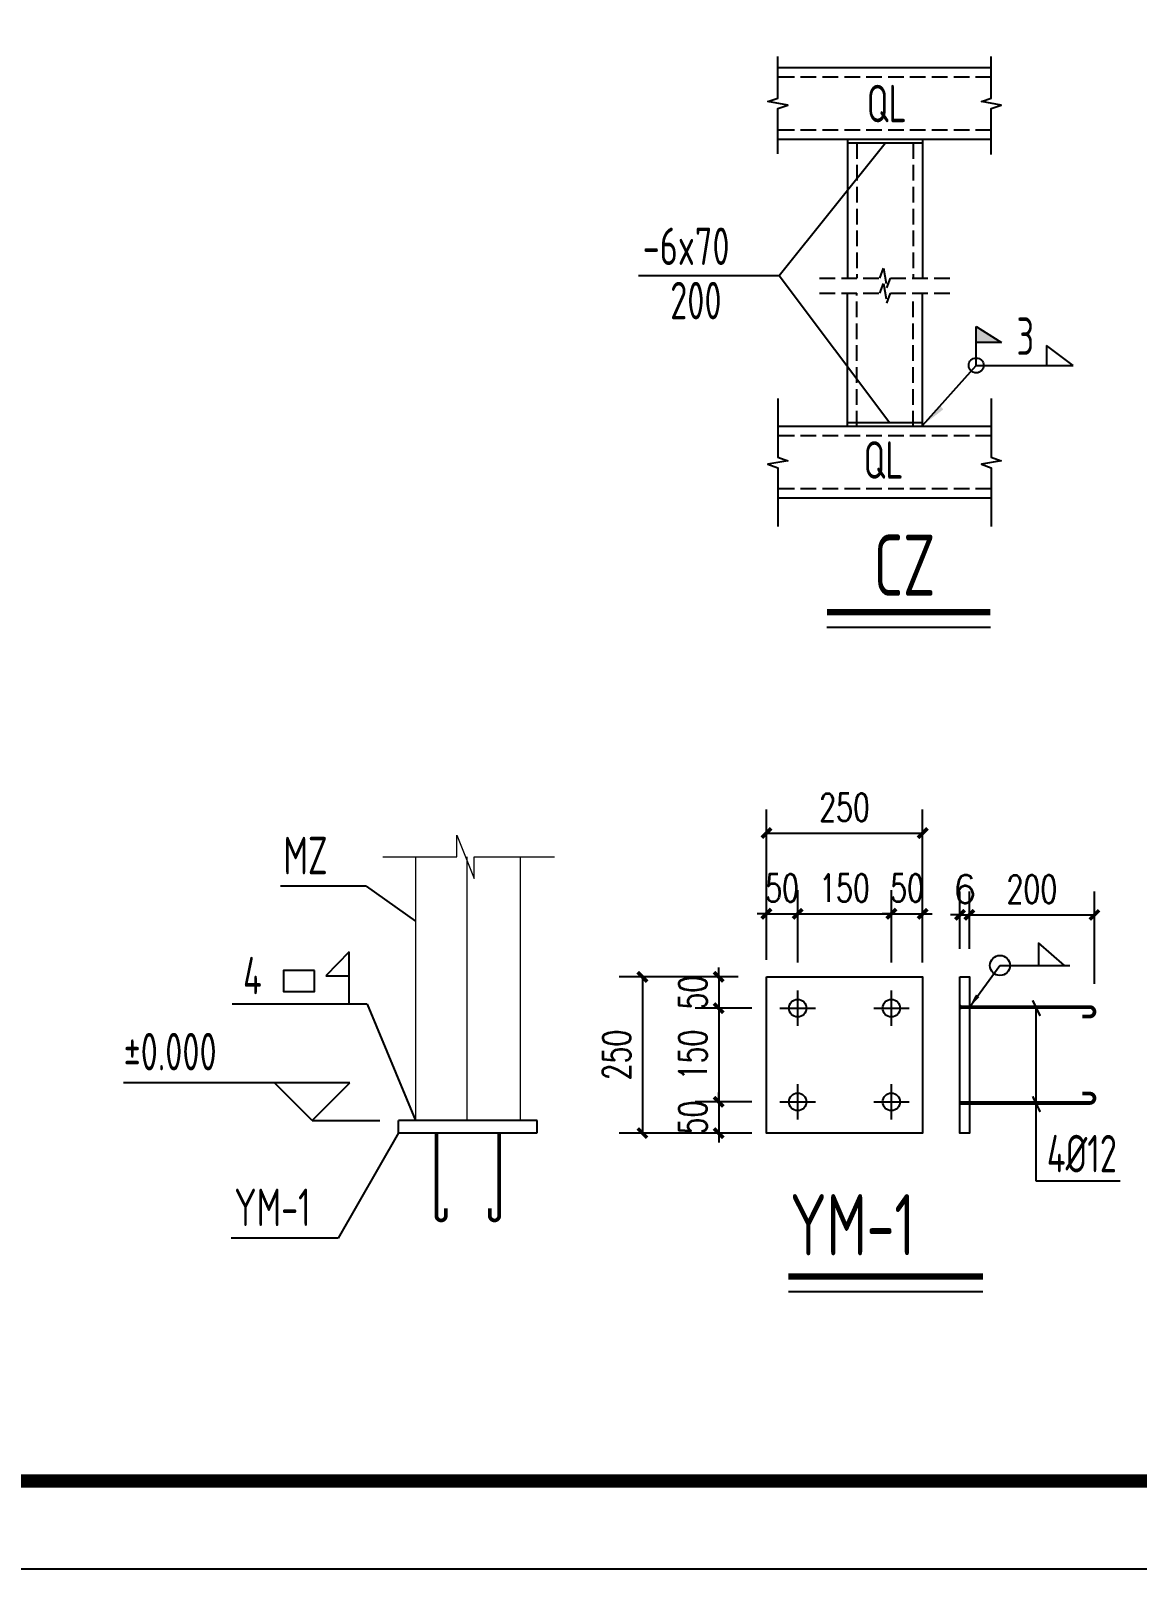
# Model space of a CAD drawing. Extents: x 180850 to 1399066, y 48356 to 327880.
# Drawn here: x 1108864 to 1126569, y 136382 to 161005 of the extents above; entities that cross this region are included whole.
import ezdxf

# ---------------------------------------------------------------- set-up
doc = ezdxf.new("R2010")
doc.units = 0
doc.header["$LTSCALE"] = 1000
doc.linetypes.add('CONTINOUS', pattern=[0])
doc.linetypes.add('DASH', pattern=[0.35, 0.25, -0.1])
for name, color, linetype in [('4', 4, 'CONTINOUS'), ('AXIS', 3, 'Continuous'), ('DIM', 146, 'Continuous'), ('NUM', 7, 'Continuous'), ('PUB_DIM', 3, 'Continuous'), ('PUB_TEXT', 7, 'Continuous'), ('PUB_TITLE', 4, 'Continuous'), ('PZ', 202, 'Continuous'), ('REIN', 1, 'Continuous'), ('TEXT', 7, 'Continuous'), ('THIN', 7, 'Continuous'), ('YCX', 90, 'Continuous'), ('框线', 252, 'Continuous')]:
    doc.layers.add(name, color=color, linetype=linetype)
doc.layers.add('檩条', color=30, linetype='Continuous', lineweight=5)
doc.styles.add('_TCH_DIM_T3', font='SIMPLEX', dxfattribs={"width": 0.705882, "bigfont": 'GBCBIG'})
doc.styles.add('标准字体', font='tssdeng.shx', dxfattribs={"width": 0.7, "bigfont": 'tssdchn.shx'})
doc.dimstyles.new('TCH_150_10', dxfattribs={"dimtxt": 446.25, "dimasz": 150, "dimexe": 375, "dimexo": 450, "dimgap": 189.375, "dimtad": 1, "dimdec": 0, "dimlfac": 0.1, "dimzin": 0, "dimdsep": 46, "dimtxsty": '_TCH_DIM_T3', "dimblk": 'ARCHTICK', "dimcen": 0.09, "dimclrd": 256, "dimclre": 256, "dimclrt": 7, "dimazin": 2, "dimtfac": 1, "dimtdec": 0, "dimtix": 1, "dimtmove": 2, "dimatfit": 3, "dimfxl": 1, "dimtolj": 1, "dimtzin": 0, "dimarcsym": 0})

# ---------------------------------------------------------------- blocks, each defined once
blk = doc.blocks.new('_ARROW')
blk.add_solid([(0, 0), (-1, 0.1), (-1, -0.1)])
blk = doc.blocks.new('FG')
for p, q in [((-200, 0), (-200, 500)), ((-200, 500), (200, -500)), ((200, -500), (200, 0))]:
    blk.add_line(p, q)
blk = doc.blocks.new('_ArchTick')
at = {"color": 0, "linetype": 'ByBlock', "const_width": 0.4}
blk.add_lwpolyline([(-0.5, -0.5), (0.5, 0.5)], dxfattribs=at)
blk = doc.blocks.new('*D632')
at = {"lineweight": -2, "transparency": 16777216}
for p, q in [((1120636, 146138), (1120636, 147248)), ((1121136, 146095), (1121136, 147248)), ((1120636, 146873), (1120486, 146873)), ((1120636, 146873), (1121136, 146873)), ((1121136, 146873), (1121286, 146873))]:
    blk.add_line(p, q, dxfattribs=at)
at = {"layer": 'Defpoints', "color": 0, "transparency": 16777216}
for p in [(1121136, 146873), (1120636, 145688), (1121136, 145645)]:
    blk.add_point(p, dxfattribs=at)
at = {"lineweight": -2, "transparency": 16777216, "xscale": 150, "yscale": 150, "zscale": 150}
blk.add_blockref('_ArchTick', (1120636, 146873), dxfattribs=at)
at = {"lineweight": -2, "transparency": 16777216, "xscale": 150, "yscale": 150, "zscale": 150, "rotation": 180}
blk.add_blockref('_ArchTick', (1121136, 146873), dxfattribs=at)
at = {"color": 7, "transparency": 16777216, "insert": (1120886, 147285), "char_height": 446.2, "attachment_point": 5, "style": '_TCH_DIM_T3'}
blk.add_mtext('\\A1;50', dxfattribs=at)
blk = doc.blocks.new('*D633')
at = {"lineweight": -2, "transparency": 16777216}
for p, q in [((1121136, 146095), (1121136, 147248)), ((1122636, 146095), (1122636, 147248)), ((1121136, 146873), (1122636, 146873))]:
    blk.add_line(p, q, dxfattribs=at)
at = {"layer": 'Defpoints', "color": 0, "transparency": 16777216}
for p in [(1122636, 146873), (1121136, 145645), (1122636, 145645)]:
    blk.add_point(p, dxfattribs=at)
at = {"lineweight": -2, "transparency": 16777216, "xscale": 150, "yscale": 150, "zscale": 150, "rotation": 180}
blk.add_blockref('_ArchTick', (1121136, 146873), dxfattribs=at)
at = {"lineweight": -2, "transparency": 16777216, "xscale": 150, "yscale": 150, "zscale": 150}
blk.add_blockref('_ArchTick', (1122636, 146873), dxfattribs=at)
at = {"color": 7, "transparency": 16777216, "insert": (1121886, 147285), "char_height": 446.2, "attachment_point": 5, "style": '_TCH_DIM_T3'}
blk.add_mtext('\\A1;150', dxfattribs=at)
blk = doc.blocks.new('*D634')
at = {"lineweight": -2, "transparency": 16777216}
for p, q in [((1122636, 146095), (1122636, 147248)), ((1123136, 146095), (1123136, 147248)), ((1122636, 146873), (1122486, 146873)), ((1122636, 146873), (1123136, 146873)), ((1123136, 146873), (1123286, 146873))]:
    blk.add_line(p, q, dxfattribs=at)
at = {"layer": 'Defpoints', "color": 0, "transparency": 16777216}
for p in [(1123136, 146873), (1122636, 145645), (1123136, 145645)]:
    blk.add_point(p, dxfattribs=at)
at = {"lineweight": -2, "transparency": 16777216, "xscale": 150, "yscale": 150, "zscale": 150}
blk.add_blockref('_ArchTick', (1122636, 146873), dxfattribs=at)
at = {"lineweight": -2, "transparency": 16777216, "xscale": 150, "yscale": 150, "zscale": 150, "rotation": 180}
blk.add_blockref('_ArchTick', (1123136, 146873), dxfattribs=at)
at = {"color": 7, "transparency": 16777216, "insert": (1122886, 147285), "char_height": 446.2, "attachment_point": 5, "style": '_TCH_DIM_T3'}
blk.add_mtext('\\A1;50', dxfattribs=at)
blk = doc.blocks.new('*D635')
at = {"lineweight": -2, "transparency": 16777216}
for p, q in [((1120636, 146312), (1120636, 148540)), ((1123136, 146312), (1123136, 148540)), ((1120636, 148165), (1123136, 148165))]:
    blk.add_line(p, q, dxfattribs=at)
at = {"layer": 'Defpoints', "color": 0, "transparency": 16777216}
for p in [(1123136, 148165), (1120636, 145862), (1123136, 145862)]:
    blk.add_point(p, dxfattribs=at)
at = {"lineweight": -2, "transparency": 16777216, "xscale": 150, "yscale": 150, "zscale": 150, "rotation": 180}
blk.add_blockref('_ArchTick', (1120636, 148165), dxfattribs=at)
at = {"lineweight": -2, "transparency": 16777216, "xscale": 150, "yscale": 150, "zscale": 150}
blk.add_blockref('_ArchTick', (1123136, 148165), dxfattribs=at)
at = {"color": 7, "transparency": 16777216, "insert": (1121886, 148577), "char_height": 446.2, "attachment_point": 5, "style": '_TCH_DIM_T3'}
blk.add_mtext('\\A1;250', dxfattribs=at)
blk = doc.blocks.new('*D636')
at = {"lineweight": -2, "transparency": 16777216}
for p, q in [((1120186, 145862), (1119497, 145862)), ((1119872, 145862), (1119872, 146012)), ((1119872, 145862), (1119872, 145362)), ((1120403, 145362), (1119497, 145362)), ((1119872, 145362), (1119872, 145212))]:
    blk.add_line(p, q, dxfattribs=at)
at = {"layer": 'Defpoints', "color": 0, "transparency": 16777216}
for p in [(1120636, 145862), (1119872, 145362), (1120853, 145362)]:
    blk.add_point(p, dxfattribs=at)
at = {"lineweight": -2, "transparency": 16777216, "xscale": 150, "yscale": 150, "zscale": 150}
for p, rotation in [((1119872, 145862), 270), ((1119872, 145362), 90)]:
    blk.add_blockref('_ArchTick', p, dxfattribs=dict(at, rotation=rotation))
at = {"color": 7, "transparency": 16777216, "insert": (1119460, 145612), "char_height": 446.2, "attachment_point": 5, "rotation": 90, "style": '_TCH_DIM_T3'}
blk.add_mtext('\\A1;50', dxfattribs=at)
blk = doc.blocks.new('*D637')
at = {"lineweight": -2, "transparency": 16777216}
for p, q in [((1120403, 145362), (1119497, 145362)), ((1119872, 145362), (1119872, 143862)), ((1120403, 143862), (1119497, 143862))]:
    blk.add_line(p, q, dxfattribs=at)
at = {"layer": 'Defpoints', "color": 0, "transparency": 16777216}
for p in [(1120853, 145362), (1119872, 143862), (1120853, 143862)]:
    blk.add_point(p, dxfattribs=at)
at = {"lineweight": -2, "transparency": 16777216, "xscale": 150, "yscale": 150, "zscale": 150}
for p, rotation in [((1119872, 145362), 90), ((1119872, 143862), 270)]:
    blk.add_blockref('_ArchTick', p, dxfattribs=dict(at, rotation=rotation))
at = {"color": 7, "transparency": 16777216, "insert": (1119460, 144612), "char_height": 446.2, "attachment_point": 5, "rotation": 90, "style": '_TCH_DIM_T3'}
blk.add_mtext('\\A1;150', dxfattribs=at)
blk = doc.blocks.new('*D638')
at = {"lineweight": -2, "transparency": 16777216}
for p, q in [((1120403, 143862), (1119497, 143862)), ((1119872, 143862), (1119872, 144012)), ((1119872, 143862), (1119872, 143362)), ((1120403, 143362), (1119497, 143362)), ((1119872, 143362), (1119872, 143212))]:
    blk.add_line(p, q, dxfattribs=at)
at = {"layer": 'Defpoints', "color": 0, "transparency": 16777216}
for p in [(1120853, 143862), (1119872, 143362), (1120853, 143362)]:
    blk.add_point(p, dxfattribs=at)
at = {"lineweight": -2, "transparency": 16777216, "xscale": 150, "yscale": 150, "zscale": 150}
for p, rotation in [((1119872, 143862), 270), ((1119872, 143362), 90)]:
    blk.add_blockref('_ArchTick', p, dxfattribs=dict(at, rotation=rotation))
at = {"color": 7, "transparency": 16777216, "insert": (1119460, 143612), "char_height": 446.2, "attachment_point": 5, "rotation": 90, "style": '_TCH_DIM_T3'}
blk.add_mtext('\\A1;50', dxfattribs=at)
blk = doc.blocks.new('*D639')
at = {"lineweight": -2, "transparency": 16777216}
for p, q in [((1120186, 145862), (1118277, 145862)), ((1118652, 145862), (1118652, 143362)), ((1120186, 143362), (1118277, 143362))]:
    blk.add_line(p, q, dxfattribs=at)
at = {"layer": 'Defpoints', "color": 0, "transparency": 16777216}
for p in [(1120636, 145862), (1118652, 143362), (1120636, 143362)]:
    blk.add_point(p, dxfattribs=at)
at = {"lineweight": -2, "transparency": 16777216, "xscale": 150, "yscale": 150, "zscale": 150}
for p, rotation in [((1118652, 145862), 90), ((1118652, 143362), 270)]:
    blk.add_blockref('_ArchTick', p, dxfattribs=dict(at, rotation=rotation))
at = {"color": 7, "transparency": 16777216, "insert": (1118239, 144612), "char_height": 446.2, "attachment_point": 5, "rotation": 90, "style": '_TCH_DIM_T3'}
blk.add_mtext('\\A1;250', dxfattribs=at)
blk = doc.blocks.new('*D640')
at = {"lineweight": -2, "transparency": 16777216}
for p, q in [((1123733, 146312), (1123733, 147230)), ((1123883, 146312), (1123883, 147230)), ((1123733, 146855), (1123583, 146855)), ((1123733, 146855), (1123883, 146855)), ((1123883, 146855), (1124033, 146855))]:
    blk.add_line(p, q, dxfattribs=at)
at = {"layer": 'Defpoints', "color": 0, "transparency": 16777216}
for p in [(1123883, 146855), (1123733, 145862), (1123883, 145862)]:
    blk.add_point(p, dxfattribs=at)
at = {"lineweight": -2, "transparency": 16777216, "xscale": 150, "yscale": 150, "zscale": 150}
blk.add_blockref('_ArchTick', (1123733, 146855), dxfattribs=at)
at = {"lineweight": -2, "transparency": 16777216, "xscale": 150, "yscale": 150, "zscale": 150, "rotation": 180}
blk.add_blockref('_ArchTick', (1123883, 146855), dxfattribs=at)
at = {"color": 7, "transparency": 16777216, "insert": (1123808, 147268), "char_height": 446.25, "attachment_point": 5, "style": '_TCH_DIM_T3'}
blk.add_mtext('\\A1;{\\W1;6}', dxfattribs=at)
blk = doc.blocks.new('*D641')
at = {"lineweight": -2, "transparency": 16777216}
for p, q in [((1123883, 146312), (1123883, 147230)), ((1125885, 145754), (1125885, 147230)), ((1123883, 146855), (1125885, 146855))]:
    blk.add_line(p, q, dxfattribs=at)
at = {"layer": 'Defpoints', "color": 0, "transparency": 16777216}
for p in [(1125885, 146855), (1123883, 145862), (1125885, 145304)]:
    blk.add_point(p, dxfattribs=at)
at = {"lineweight": -2, "transparency": 16777216, "xscale": 150, "yscale": 150, "zscale": 150, "rotation": 180}
blk.add_blockref('_ArchTick', (1123883, 146855), dxfattribs=at)
at = {"lineweight": -2, "transparency": 16777216, "xscale": 150, "yscale": 150, "zscale": 150}
blk.add_blockref('_ArchTick', (1125885, 146855), dxfattribs=at)
at = {"color": 7, "transparency": 16777216, "insert": (1124884, 147268), "char_height": 446.2, "attachment_point": 5, "style": '_TCH_DIM_T3'}
blk.add_mtext('\\A1;200', dxfattribs=at)

msp = doc.modelspace()

# ---------------------------------------------------------------- hatches: boundary and pattern name
at = {"linetype": 'ByBlock'}
msp.add_hatch(color=3, dxfattribs=at).paths.add_polyline_path([(1124399.09, 156016.82), (1123992.29, 156269.56), (1123992.29, 156016.82)])

# ---------------------------------------------------------------- linework, layer by layer
at = {"color": 3, "linetype": 'ByBlock'}
for p, q in [((1120839.36, 157088.5), (1122534.75, 159207.06)), ((1118588.12, 157088.5), (1120839.36, 157088.5)), ((1120839.36, 157088.5), (1122611.93, 154728.81)), ((1123992.29, 155648.41), (1123992.29, 156269.56)), ((1123992.29, 156269.56), (1124399.09, 156016.82)), ((1124399.09, 156016.82), (1123992.29, 156016.82)), ((1125545.06, 155648.41), (1125115.2, 155965.56)), ((1125115.2, 155965.56), (1125115.2, 155648.41)), ((1123992.29, 155648.41), (1125545.06, 155648.41))]:
    msp.add_line(p, q, dxfattribs=at)
for p, q in [((1123134.85, 159207.06), (1121934.66, 159207.06)), ((1123134.85, 154728.81), (1121934.66, 154728.81)), ((1113956.61, 146265.75), (1113584.71, 145879.81)), ((1113956.61, 145423.41), (1113956.61, 146265.75)), ((1113584.71, 145879.81), (1113956.61, 145879.81)), ((1114248.8, 145423.41), (1115019.04, 143561.5)), ((1114745.8, 143364.71), (1114745.8, 143561.5)), ((1116969.72, 143561.5), (1114745.8, 143561.5)), ((1116696.47, 143561.5), (1115019.04, 143561.5)), ((1116969.72, 143364.71), (1116969.72, 143561.5)), ((1114745.8, 143364.71), (1116969.72, 143364.71))]:
    msp.add_line(p, q)
msp.add_lwpolyline([(1123134.85, 154687.73), (1123992.29, 155648.41)], dxfattribs=at)
at = {"color": 3, "const_width": 100}
msp.add_lwpolyline([(1121603.13, 151699.73), (1124221.49, 151699.73)], dxfattribs=at)
at = {"color": 3}
msp.add_lwpolyline([(1121603.13, 151459.73), (1124221.49, 151459.73)], dxfattribs=at)
msp.add_lwpolyline([(1113404.53, 145963.99), (1112908.66, 145963.99), (1112908.66, 145627.74), (1113404.53, 145627.74)], close=True)
at = {"color": 3, "linetype": 'ByBlock'}
msp.add_circle((1123992.29, 155648.41), 119.06, dxfattribs=at)
msp.add_circle((1124373.36, 146045.41), 160.44)
at = {"layer": '4'}
for p, q in [((1124233.37, 160413.87), (1120818.63, 160413.87)), ((1124233.37, 159265.16), (1120818.63, 159265.16)), ((1121934.66, 159265.16), (1121934.66, 157046.91)), ((1123134.85, 159265.16), (1123134.85, 157046.91)), ((1121934.66, 154670.71), (1121934.66, 156805.41)), ((1123134.85, 154670.71), (1123134.85, 156805.41)), ((1124233.37, 154670.71), (1120818.63, 154670.71)), ((1124233.37, 153522), (1120818.63, 153522))]:
    msp.add_line(p, q, dxfattribs=at)
at = {"layer": '4', "color": 8, "linetype": 'DASH'}
for p, q in [((1124233.37, 160263.87), (1120818.63, 160263.87)), ((1124233.37, 159415.16), (1120818.63, 159415.16)), ((1122084.66, 159207.06), (1122084.66, 157046.91)), ((1122984.85, 159207.06), (1122984.85, 157046.91)), ((1122084.66, 154670.71), (1122084.66, 156805.41)), ((1122984.85, 154670.71), (1122984.85, 156766.64)), ((1124233.37, 154520.71), (1120818.63, 154520.71)), ((1124233.37, 153672), (1120818.63, 153672))]:
    msp.add_line(p, q, dxfattribs=at)
at = {"layer": '4'}
for points in [[(1120818.63, 159033.62), (1120818.63, 159759.02), (1120976.13, 159816.34), (1120661.13, 159871.89), (1120818.63, 159927.77), (1120818.63, 160591.85)], [(1124233.37, 159023.4), (1124233.37, 159759.02), (1124390.87, 159816.34), (1124075.87, 159871.89), (1124233.37, 159927.77), (1124233.37, 160591.85)], [(1120818.63, 155120.71), (1120818.63, 154180.73), (1120976.13, 154123.4), (1120661.13, 154067.86), (1120818.63, 154011.98), (1120818.63, 153072)], [(1124233.37, 155120.71), (1124233.37, 154180.73), (1124390.87, 154123.4), (1124075.87, 154067.86), (1124233.37, 154011.98), (1124233.37, 153072)]]:
    msp.add_lwpolyline(points, dxfattribs=at)
at = {"layer": '4', "color": 8, "linetype": 'DASH'}
for points in [[(1121484.66, 157046.91), (1122450.38, 157046.91), (1122507.7, 157204.41), (1122563.25, 156889.41), (1122619.13, 157046.91), (1123584.85, 157046.91)], [(1121484.66, 156805.41), (1122450.38, 156805.41), (1122507.7, 156962.91), (1122563.25, 156647.91), (1122619.13, 156805.41), (1123584.85, 156805.41)]]:
    msp.add_lwpolyline(points, dxfattribs=at)
at = {"layer": 'AXIS'}
msp.add_line((1113367.33, 143561.5), (1114450.77, 143561.5), dxfattribs=at)
at = {"layer": 'DIM', "const_width": 35.2}
for points in [[(1125017.01, 145237.59), (1124896.32, 145486.26)], [(1125017.01, 143702.03), (1124896.32, 143950.7)]]:
    msp.add_lwpolyline(points, dxfattribs=at)
at = {"layer": 'NUM', "const_width": 100}
msp.add_lwpolyline([(1120988.77, 141066.49), (1124100.79, 141066.49)], dxfattribs=at)
at = {"layer": 'PUB_DIM'}
for p, q in [((1114228.62, 147312.45), (1112861.42, 147312.45)), ((1114228.62, 147312.45), (1115019.04, 146752.91)), ((1113970.78, 144164.95), (1110350.09, 144164.95)), ((1113367.33, 143561.5), (1112763.89, 144164.95)), ((1113367.33, 143561.5), (1113970.78, 144164.95))]:
    msp.add_line(p, q, dxfattribs=at)
at = {"layer": 'PUB_TITLE'}
msp.add_lwpolyline([(1041333.16, 220381.89), (1189933.16, 220381.89), (1189933.16, 136381.97), (1041333.16, 136381.97)], close=True, dxfattribs=at)
at = {"layer": 'PUB_TITLE', "const_width": 212.12}
msp.add_lwpolyline([(1044868.51, 137796.11), (1044868.51, 218967.75), (1188519.02, 218967.75), (1188519.02, 137796.11)], close=True, dxfattribs=at)
at = {"layer": 'PZ'}
for points in [[(1120635.89, 145861.93), (1123135.89, 145861.93), (1123135.89, 143361.93), (1120635.89, 143361.93)], [(1123733.04, 145861.93), (1123883.04, 145861.93), (1123883.04, 143361.93), (1123733.04, 143361.93)]]:
    msp.add_lwpolyline(points, close=True, dxfattribs=at)
at = {"layer": 'REIN', "color": 1}
for points, const_width in [([(1123715.26, 145379.71), (1125809.7, 145379.71, -1), (1125809.7, 145228.84), (1125689.01, 145228.84)], 60.34), ([(1123715.26, 145354.56, 0.41421356), (1123740.41, 145379.71, 0.41421356), (1123715.26, 145404.85, 1)], 50.29), ([(1123715.26, 143844.15), (1125809.7, 143844.15, 1), (1125809.7, 143995.01), (1125689.01, 143995.01)], 60.34), ([(1115355.13, 143364.71), (1115355.13, 142039.37, 1), (1115505.99, 142039.37), (1115505.99, 142160.06)], 60.34), ([(1116360.38, 143364.71), (1116360.38, 142039.37, -1), (1116209.52, 142039.37), (1116209.52, 142160.06)], 60.34)]:
    msp.add_lwpolyline(points, format="xyb", dxfattribs=dict(at, const_width=const_width))
at = {"layer": 'THIN'}
for p, q in [((1124987.18, 146408.7), (1124987.18, 146046.26)), ((1125404.81, 146046.26), (1124987.18, 146408.7)), ((1123883.04, 145379.71), (1124373.36, 146045.41)), ((1124373.36, 146045.41), (1124786.24, 146045.41)), ((1124373.36, 146045.41), (1125491.78, 146045.41)), ((1114248.8, 145423.41), (1112084.32, 145423.41))]:
    msp.add_line(p, q, dxfattribs=at)
msp.add_lwpolyline([(1123883.04, 145379.71, 0, 70.4, 0), (1124016.08, 145560.33, 70.4, 70.4, 0)], format="xyseb", dxfattribs=at)
msp.add_lwpolyline([(1120988.77, 140826.49), (1124100.79, 140826.49)], dxfattribs=at)
at = {"layer": 'YCX'}
for p, q in [((1124948.03, 145379.71), (1124948.03, 142598.99)), ((1114745.8, 143364.71), (1113783.69, 141682.28)), ((1124948.03, 142598.99), (1126294.84, 142598.99)), ((1113783.69, 141682.28), (1112072.55, 141682.28))]:
    msp.add_line(p, q, dxfattribs=at)
at = {"layer": '框线'}
for p, q in [((1121135.89, 145078.65), (1121135.89, 145645.21)), ((1122635.89, 145078.65), (1122635.89, 145645.21)), ((1120852.61, 145361.93), (1121419.17, 145361.93)), ((1122352.61, 145361.93), (1122919.17, 145361.93)), ((1121135.89, 143578.65), (1121135.89, 144145.21)), ((1122635.89, 143578.65), (1122635.89, 144145.21)), ((1120852.61, 143861.93), (1121419.17, 143861.93)), ((1122352.61, 143861.93), (1122919.17, 143861.93))]:
    msp.add_line(p, q, dxfattribs=at)
for centre in [(1121135.89, 145361.93), (1122635.89, 145361.93), (1121135.89, 143861.93), (1122635.89, 143861.93)]:
    msp.add_circle(centre, 140, dxfattribs=at)
at = {"layer": '檩条'}
for p, q in [((1114498.17, 147784.1), (1115680.13, 147784.1)), ((1115019.04, 147784.1), (1115019.04, 143561.5)), ((1115842.5, 147784.1), (1115842.5, 143561.5)), ((1115956.71, 147784.1), (1117242.68, 147784.1)), ((1116696.47, 147784.1), (1116696.47, 143561.5))]:
    msp.add_line(p, q, dxfattribs=at)

# ---------------------------------------------------------------- block references
at = {"color": 4, "linetype": 'ByBlock', "xscale": 418.3335519321885, "yscale": 418.3335519321885, "zscale": 418.3335519321885, "rotation": 223.6897339213058}
msp.add_blockref('_ARROW', (1123134.85, 154687.73), dxfattribs=at)
at = {"layer": '檩条', "xscale": 0.6914520934224132, "yscale": 0.6914520934224132, "zscale": 0.6914520934224132}
msp.add_blockref('FG', (1115818.42, 147784.1), dxfattribs=at)

# ---------------------------------------------------------------- texts
at = {"layer": 'PUB_DIM', "color": 7, "style": '标准字体', "width": 0.7}
for s, p in [('MZ', (1112907.74, 147504.72)), ('4', (1112260.28, 145583.66)), ('%%P0.000', (1110350.09, 144366.1)), ('YM-1', (1112118.87, 141874.55))]:
    msp.add_text(s, height=600, dxfattribs=at).set_placement(p)
at = {"layer": 'PUB_TEXT', "style": '标准字体', "width": 0.7}
for s, p in [('CZ', (1122352.44, 151961.79)), ('YM-1', (1121011.96, 141405.98))]:
    msp.add_text(s, height=980, dxfattribs=at).set_placement(p)
at = {"layer": 'TEXT', "style": '标准字体', "width": 0.7}
msp.add_text('4%%C12', height=600, dxfattribs=at).set_placement((1125122.28, 142733.77))
at = {"layer": 'THIN', "style": '标准字体', "width": 0.7}
for s, p in [('QL', (1122241.06, 159540.75)), ('-6x70', (1118655.45, 157256.29)), ('200', (1119095.66, 156386.97)), ('3', (1124638.23, 155816.75)), ('QL', (1122189.83, 153835.83))]:
    msp.add_text(s, height=600, dxfattribs=at).set_placement(p)

# ---------------------------------------------------------------- dimensions: what is measured, and where the dimension line sits
for base, p1, p2, picture, middle in [((1123135.89, 148164.79), (1120635.89, 145861.93), (1123135.89, 145861.93), '*D635', (1121885.89, 148577.29)), ((1121135.89, 146872.62), (1120635.89, 145687.93), (1121135.89, 145645.21), '*D632', (1120885.89, 147285.12)), ((1122635.89, 146872.62), (1121135.89, 145645.21), (1122635.89, 145645.21), '*D633', (1121885.89, 147285.12)), ((1123135.89, 146872.62), (1122635.89, 145645.21), (1123135.89, 145645.21), '*D634', (1122885.89, 147285.12)), ((1125885.13, 146855.14), (1123883.04, 145861.93), (1125885.13, 145304.27), '*D641', (1124884.09, 147267.64))]:
    dim = msp.add_linear_dim(base=base, p1=p1, p2=p2, dimstyle='TCH_150_10')
    dim.commit()
    dim.dimension.update_dxf_attribs({"geometry": picture, "text_midpoint": middle})
dim = msp.add_linear_dim(base=(1123883.04, 146855.14), p1=(1123733.04, 145861.93), p2=(1123883.04, 145861.93), text='{\\W1;6}', dimstyle='TCH_150_10')
dim.commit()
dim.dimension.update_dxf_attribs({"geometry": '*D640', "text_midpoint": (1123808.04, 147267.64)})
for base, p1, p2, picture, middle in [((1118651.99, 143361.93), (1120635.89, 145861.93), (1120635.89, 143361.93), '*D639', (1118239.49, 144611.93)), ((1119872.05, 145361.93), (1120635.89, 145861.93), (1120852.61, 145361.93), '*D636', (1119459.55, 145611.93)), ((1119872.05, 143861.93), (1120852.61, 145361.93), (1120852.61, 143861.93), '*D637', (1119459.55, 144611.93)), ((1119872.05, 143361.93), (1120852.61, 143861.93), (1120852.61, 143361.93), '*D638', (1119459.55, 143611.93))]:
    dim = msp.add_linear_dim(base=base, p1=p1, p2=p2, angle=90, dimstyle='TCH_150_10')
    dim.commit()
    dim.dimension.update_dxf_attribs({"geometry": picture, "text_midpoint": middle})

doc.saveas('drawing.dxf')
